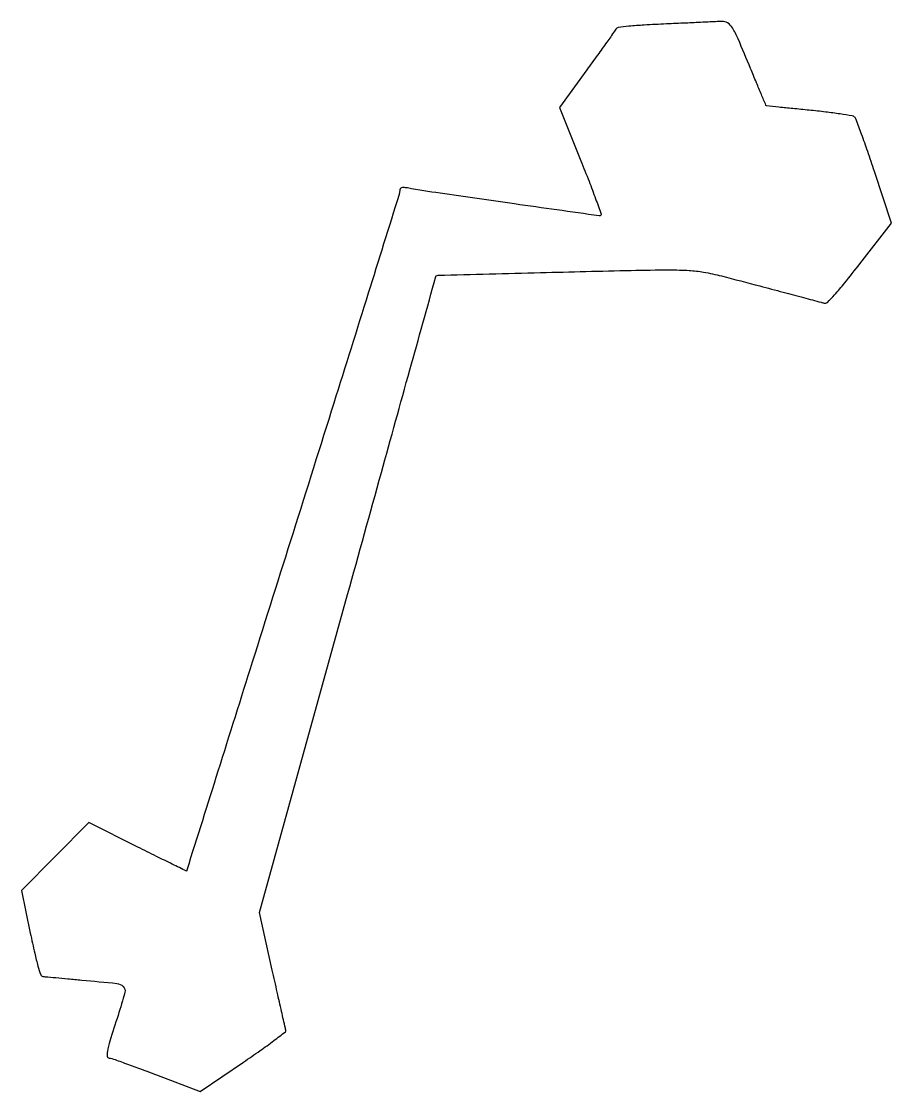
# Model space of a CAD drawing. Extents: x 0 to 357, y 0 to 439.
import ezdxf

# ---------------------------------------------------------------- set-up
doc = ezdxf.new("R2010")
doc.units = 0

msp = doc.modelspace()

# ---------------------------------------------------------------- linework, layer by layer
msp.add_lwpolyline([(264.516549, 437.806857, 0.003524), (255.398292, 437.33644, 0.010651), (249.198368, 436.840037, 0.007756), (244.754337, 436.319006, 0.235643), (243.852501, 435.708539, -0.02616), (243.301601, 434.839904, -0.000461), (240.083695, 430.317444, -0.001159), (236.317142, 425.060069, -0.000772), (231.978253, 419.052974), (220.784602, 403.605947), (229.508521, 381.752527, -0.002614), (232.816931, 373.337451, -0.00428), (235.521313, 366.170073, -0.000801), (237.829954, 359.858057, -0.291466), (237.726992, 359.393659, -0.235604), (237.007087, 359.152987, -0.000059), (202.349878, 364.045951, -0.000953), (171.780978, 368.424814, -0.008634), (158.468105, 370.593053, 0.023707), (156.890797, 370.801372, 0.116542), (156.008812, 370.66976, 0.19234), (155.514582, 370.199824, 0.086902), (155.28328, 369.320374, -0.054716), (155.000846, 367.876244, -0.000033), (142.378003, 327.432072, -0.000425), (128.279329, 282.404254, -0.000259), (111.565175, 229.278168, 0.000064), (94.86042, 176.254386, 0.000106), (80.79727, 131.56252, 0.000002), (68.040508, 90.991777, 0.076308), (68, 90.727898, -0.553974), (67.880742, 90.653292, -0.000193), (62.116379, 93.460191, -0.002065), (55.651412, 96.644436, -0.001226), (47.970653, 100.49053), (27.941307, 110.5816), (14.120622, 96.663726), (0.299938, 82.745853), (3.950358, 65.21086, 0.004144), (5.741744, 56.949592, 0.014572), (7.092506, 51.680815, 0.014148), (8.212728, 48.164382, 0.282494), (9.050389, 47.482193, 0.009521), (10.088304, 47.363589, 0.000299), (14.333552, 46.962763, 0.000582), (19.33916, 46.499048, 0.000404), (25, 45.985891, -0.003546), (39.414678, 44.587799, -0.168653), (42.024968, 43.365479, -0.273133), (42.676367, 40.969293, -0.009843), (39.876259, 31.5, 0.002131), (36.585125, 20.9702, 0.024236), (35.506086, 16.748016, 0.087653), (35.451777, 14.72859, 0.371508), (36.297021, 14, -0.083941), (37.342596, 13.823222, -0.001588), (42.575621, 11.982975, -0.003821), (48.671566, 9.764885, -0.002543), (55.626477, 7.133533), (73.5, 0.267066), (91.27732, 12.341147, 0.004701), (98.065374, 17.045354, 0.007682), (103.719476, 21.174667, 0.002421), (108.480629, 24.801594, 0.328261), (108.669699, 25.457613, -0.03239), (108.425777, 26.278014, -0.000244), (106.868697, 33.120437, -0.000912), (105.102264, 40.96663, -0.000585), (103.079185, 50.080044), (97.873613, 73.660087), (133.911622, 203.971526, -0.000139), (147.749902, 253.956062, -0.00023), (159.444301, 296.075937, -0.000004), (170.071166, 334.281414, -0.144017), (170.224816, 334.527927, -0.177136), (170.966852, 334.821494, -0.000033), (212.994048, 335.915523, -0.000628), (250.048699, 336.831093, -0.006058), (265.80136, 337.009621, -0.012971), (273.839322, 336.794772, -0.030789), (279.780587, 336.113182, -0.018627), (287.114966, 334.526677, -0.002352), (302.80136, 330.437936, -0.000129), (312.387937, 327.888277, -0.000195), (320.737168, 325.661917, -0.000073), (327.920149, 323.742418, -0.004668), (329.176233, 323.393961, 0.269841), (330.453797, 323.716343, 0.015208), (333.396634, 326.775173, 0.014668), (337.524424, 331.613415, 0.003905), (343.812581, 339.563841), (356.772695, 356.215632), (349.7646, 377.357816, 0.003004), (346.997167, 385.541709, 0.004558), (344.483708, 392.619913, 0.001808), (342.254745, 398.652233, 0.107749), (341.628252, 399.624868, 0.155543), (340.653864, 400.126318, 0.003931), (335.690799, 400.921187, 0.008048), (329.787964, 401.722042, 0.005358), (323, 402.458266, -0.000815), (316.280688, 403.125335, -0.001343), (310.601974, 403.713855, -0.000101), (305.507361, 404.256711, -0.201661), (305.368423, 404.333398, -0.068075), (305.281944, 404.48014, -0.000044), (303.449328, 408.857311, -0.000545), (301.413102, 413.736935, -0.000333), (299.020101, 419.5, 0.002992), (293.893342, 431.663755, 0.035645), (291.553506, 436.200963, 0.111588), (289.605494, 438.211334, 0.159959), (287.226947, 438.848319, -0.002313), (285.367872, 438.753535, -0.000122), (279.430902, 438.479821, -0.000192), (272.370015, 438.158743, -0.00014)], format="xyb", close=True)

doc.saveas('drawing.dxf')
